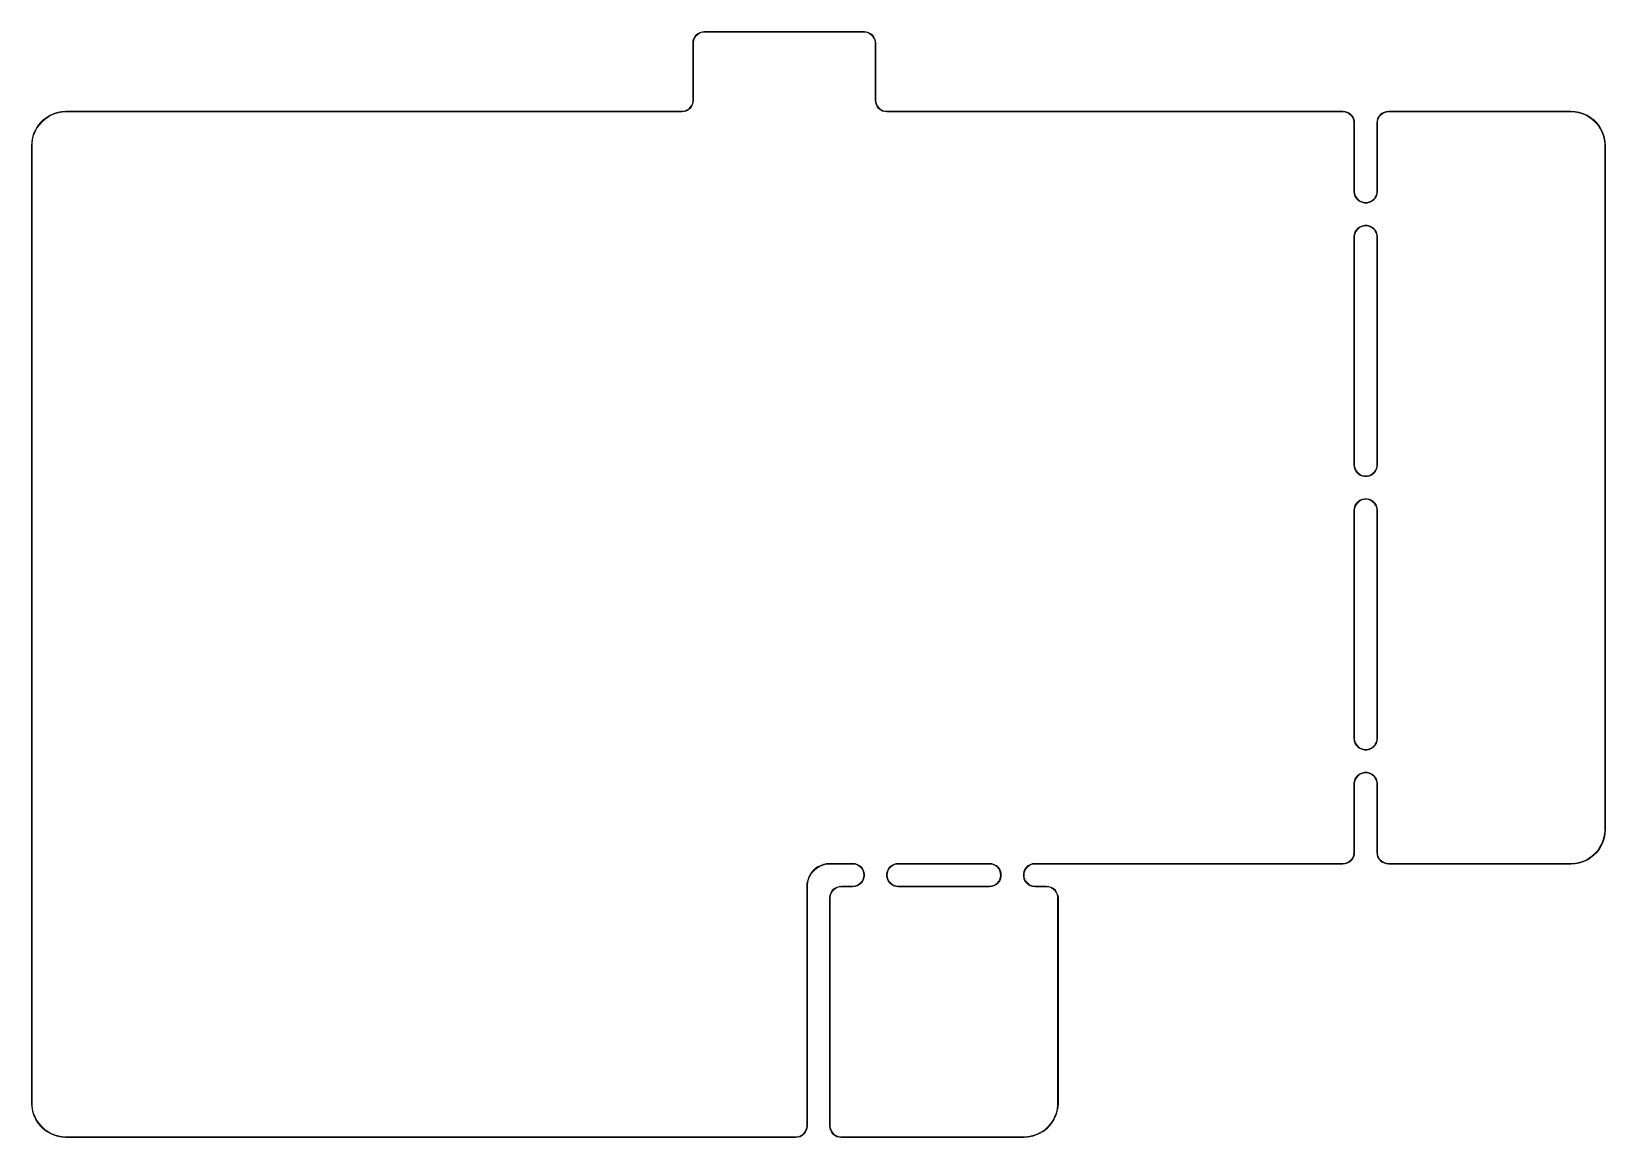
# Model space of a CAD drawing. Extents: x 59 to 283, y -176 to 50.
# Drawn here: x 173.5 to 283.1, y -176.2 to -99.2 of the extents above; entities that cross this region are included whole.
import ezdxf

# ---------------------------------------------------------------- set-up
doc = ezdxf.new("R2010")
doc.units = 0
doc.layers.add('pcb edge cut', color=3, linetype='CONTINUOUS', lineweight=5, true_color=0x00ff00)

msp = doc.modelspace()

# ---------------------------------------------------------------- linework, layer by layer
at = {"layer": 'pcb edge cut', "linetype": 'CONTINUOUS'}
for p, q in [((219.61, -99.7), (219.56, -99.85)), ((219.68, -99.56), (219.61, -99.7)), ((219.63, -99.79), (219.68, -99.65)), ((219.79, -99.43), (219.68, -99.56)), ((219.68, -99.65), (219.77, -99.52)), ((219.77, -99.52), (219.87, -99.42)), ((219.91, -99.33), (219.79, -99.43)), ((219.87, -99.42), (220, -99.33)), ((220.05, -99.26), (219.91, -99.33)), ((220, -99.33), (220.14, -99.27)), ((220.21, -99.21), (220.05, -99.26)), ((220.14, -99.27), (220.29, -99.24)), ((220.36, -99.19), (220.21, -99.21)), ((220.29, -99.24), (220.36, -99.24)), ((220.36, -99.19), (220.36, -99.19)), ((231.48, -99.19), (220.36, -99.19)), ((220.36, -99.19), (220.36, -99.19)), ((220.36, -99.24), (231.48, -99.24)), ((231.64, -99.21), (231.48, -99.19)), ((231.48, -99.19), (231.48, -99.19)), ((231.48, -99.24), (231.48, -99.24)), ((231.48, -99.24), (231.55, -99.24)), ((231.48, -99.24), (231.48, -99.24)), ((231.48, -99.24), (231.48, -99.24)), ((231.55, -99.24), (231.7, -99.27)), ((231.79, -99.26), (231.64, -99.21)), ((231.7, -99.27), (231.84, -99.33)), ((231.93, -99.33), (231.79, -99.26)), ((231.84, -99.33), (231.97, -99.42)), ((232.06, -99.43), (231.93, -99.33)), ((231.97, -99.42), (232.07, -99.52)), ((232.16, -99.56), (232.06, -99.43)), ((232.07, -99.52), (232.16, -99.65)), ((232.23, -99.7), (232.16, -99.56)), ((232.16, -99.65), (232.22, -99.79)), ((232.28, -99.85), (232.23, -99.7)), ((219.56, -99.85), (219.55, -100.01)), ((219.55, -100.01), (219.55, -100.01)), ((219.55, -100.01), (219.55, -103.98)), ((219.6, -99.94), (219.63, -99.79)), ((219.6, -100.01), (219.6, -99.94)), ((219.6, -103.98), (219.6, -100.01)), ((219.6, -100.01), (219.6, -100.01)), ((232.22, -99.79), (232.25, -99.94)), ((232.25, -99.94), (232.25, -100.01)), ((232.25, -100.01), (232.25, -103.98)), ((232.3, -100.01), (232.28, -99.85)), ((232.3, -103.98), (232.3, -100.01)), ((219.55, -104.06), (219.52, -104.21)), ((219.55, -103.98), (219.55, -103.98)), ((219.55, -103.98), (219.55, -103.98)), ((219.55, -103.98), (219.55, -104.06)), ((219.58, -104.14), (219.6, -103.98)), ((219.6, -103.98), (219.6, -103.98)), ((219.6, -103.98), (219.6, -103.98)), ((232.25, -103.98), (232.25, -103.98)), ((232.25, -103.98), (232.25, -103.98)), ((232.25, -103.98), (232.26, -104.14)), ((232.3, -104.06), (232.3, -103.98)), ((232.3, -103.98), (232.3, -103.98)), ((232.3, -103.98), (232.3, -103.98)), ((232.33, -104.21), (232.3, -104.06)), ((174.55, -105.18), (174.32, -105.36)), ((174.46, -105.3), (174.69, -105.14)), ((174.8, -105.03), (174.55, -105.18)), ((174.69, -105.14), (174.95, -105)), ((175.06, -104.91), (174.8, -105.03)), ((174.95, -105), (175.21, -104.9)), ((175.34, -104.82), (175.06, -104.91)), ((175.21, -104.9), (175.49, -104.83)), ((175.62, -104.77), (175.34, -104.82)), ((175.49, -104.83), (175.77, -104.8)), ((175.91, -104.75), (175.62, -104.77)), ((175.77, -104.8), (175.91, -104.8)), ((218.78, -104.75), (175.91, -104.75)), ((175.91, -104.75), (175.91, -104.75)), ((175.91, -104.8), (175.91, -104.8)), ((175.91, -104.8), (218.78, -104.8)), ((218.85, -104.75), (218.78, -104.75)), ((218.78, -104.75), (218.78, -104.75)), ((218.78, -104.8), (218.94, -104.78)), ((218.78, -104.8), (218.78, -104.8)), ((219, -104.72), (218.85, -104.75)), ((218.94, -104.78), (219.09, -104.74)), ((219.14, -104.66), (219, -104.72)), ((219.09, -104.74), (219.23, -104.66)), ((219.27, -104.58), (219.14, -104.66)), ((219.23, -104.66), (219.36, -104.56)), ((219.37, -104.47), (219.27, -104.58)), ((219.36, -104.56), (219.46, -104.44)), ((219.46, -104.35), (219.37, -104.47)), ((219.52, -104.21), (219.46, -104.35)), ((219.46, -104.44), (219.53, -104.29)), ((219.53, -104.29), (219.58, -104.14)), ((232.26, -104.14), (232.31, -104.29)), ((232.31, -104.29), (232.38, -104.44)), ((232.38, -104.35), (232.33, -104.21)), ((232.47, -104.47), (232.38, -104.35)), ((232.38, -104.44), (232.49, -104.56)), ((232.57, -104.58), (232.47, -104.47)), ((232.49, -104.56), (232.61, -104.66)), ((232.7, -104.66), (232.57, -104.58)), ((232.61, -104.66), (232.75, -104.74)), ((232.84, -104.72), (232.7, -104.66)), ((232.75, -104.74), (232.91, -104.78)), ((232.99, -104.75), (232.84, -104.72)), ((232.91, -104.78), (233.06, -104.8)), ((233.06, -104.75), (232.99, -104.75)), ((264.81, -104.75), (233.06, -104.75)), ((233.06, -104.75), (233.06, -104.75)), ((233.06, -104.75), (233.06, -104.75)), ((233.06, -104.8), (233.06, -104.8)), ((233.06, -104.8), (233.06, -104.8)), ((233.06, -104.8), (264.81, -104.8)), ((264.97, -104.77), (264.81, -104.75)), ((264.81, -104.75), (264.81, -104.75)), ((264.81, -104.8), (264.89, -104.8)), ((264.89, -104.8), (265.04, -104.83)), ((265.13, -104.81), (264.97, -104.77)), ((265.04, -104.83), (265.18, -104.89)), ((265.27, -104.89), (265.13, -104.81)), ((265.18, -104.89), (265.3, -104.97)), ((265.39, -104.99), (265.27, -104.89)), ((265.3, -104.97), (265.41, -105.08)), ((265.5, -105.11), (265.39, -104.99)), ((265.41, -105.08), (265.5, -105.2)), ((265.57, -105.26), (265.5, -105.11)), ((267.31, -105.11), (267.23, -105.26)), ((267.41, -104.99), (267.31, -105.11)), ((267.31, -105.2), (267.39, -105.08)), ((267.39, -105.08), (267.5, -104.97)), ((267.53, -104.89), (267.41, -104.99)), ((267.5, -104.97), (267.63, -104.89)), ((267.68, -104.81), (267.53, -104.89)), ((267.63, -104.89), (267.77, -104.83)), ((267.83, -104.77), (267.68, -104.81)), ((267.77, -104.83), (267.91, -104.8)), ((267.99, -104.75), (267.83, -104.77)), ((267.91, -104.8), (267.99, -104.8)), ((280.69, -104.75), (267.99, -104.75)), ((267.99, -104.75), (267.99, -104.75)), ((267.99, -104.75), (267.99, -104.75)), ((267.99, -104.8), (280.69, -104.8)), ((280.98, -104.77), (280.69, -104.75)), ((280.69, -104.8), (280.83, -104.8)), ((280.83, -104.8), (281.12, -104.83)), ((281.27, -104.82), (280.98, -104.77)), ((281.12, -104.83), (281.39, -104.9)), ((281.54, -104.91), (281.27, -104.82)), ((281.39, -104.9), (281.66, -105)), ((281.81, -105.03), (281.54, -104.91)), ((281.66, -105), (281.91, -105.14)), ((282.06, -105.18), (281.81, -105.03)), ((281.91, -105.14), (282.15, -105.3)), ((282.29, -105.36), (282.06, -105.18)), ((173.78, -106.04), (173.66, -106.3)), ((173.66, -106.45), (173.76, -106.19)), ((173.76, -106.19), (173.89, -105.94)), ((173.93, -105.79), (173.78, -106.04)), ((173.89, -105.94), (174.06, -105.7)), ((174.11, -105.56), (173.93, -105.79)), ((174.06, -105.7), (174.25, -105.49)), ((174.32, -105.36), (174.11, -105.56)), ((174.25, -105.49), (174.46, -105.3)), ((265.5, -105.2), (265.55, -105.34)), ((265.55, -105.34), (265.58, -105.49)), ((265.62, -105.41), (265.57, -105.26)), ((265.58, -105.49), (265.58, -105.57)), ((265.58, -105.57), (265.58, -105.57)), ((265.58, -105.57), (265.58, -110.33)), ((265.63, -105.57), (265.62, -105.41)), ((265.63, -110.33), (265.63, -105.57)), ((265.63, -105.57), (265.63, -105.57)), ((267.19, -105.41), (267.17, -105.57)), ((267.17, -105.57), (267.17, -105.57)), ((267.17, -105.57), (267.17, -110.33)), ((267.23, -105.26), (267.19, -105.41)), ((267.22, -105.49), (267.25, -105.34)), ((267.22, -105.57), (267.22, -105.49)), ((267.22, -110.33), (267.22, -105.57)), ((267.22, -105.57), (267.22, -105.57)), ((267.25, -105.34), (267.31, -105.2)), ((282.15, -105.3), (282.36, -105.49)), ((282.49, -105.56), (282.29, -105.36)), ((282.36, -105.49), (282.55, -105.7)), ((282.67, -105.79), (282.49, -105.56)), ((282.55, -105.7), (282.71, -105.94)), ((282.82, -106.04), (282.67, -105.79)), ((282.71, -105.94), (282.84, -106.19)), ((282.94, -106.3), (282.82, -106.04)), ((282.84, -106.19), (282.94, -106.45)), ((173.53, -106.87), (173.51, -107.16)), ((173.51, -107.16), (173.51, -107.16)), ((173.51, -107.16), (173.51, -173.83)), ((173.58, -106.58), (173.53, -106.87)), ((173.56, -107.01), (173.59, -106.73)), ((173.56, -107.16), (173.56, -107.01)), ((173.56, -173.83), (173.56, -107.16)), ((173.56, -107.16), (173.56, -107.16)), ((173.66, -106.3), (173.58, -106.58)), ((173.59, -106.73), (173.66, -106.45)), ((283.03, -106.58), (282.94, -106.3)), ((282.94, -106.45), (283.01, -106.73)), ((283.01, -106.73), (283.05, -107.01)), ((283.08, -106.87), (283.03, -106.58)), ((283.05, -107.01), (283.05, -107.16)), ((283.05, -107.16), (283.05, -107.16)), ((283.05, -107.16), (283.05, -154.78)), ((283.1, -107.16), (283.08, -106.87)), ((283.1, -154.78), (283.1, -107.16)), ((283.1, -107.16), (283.1, -107.16)), ((265.58, -110.33), (265.6, -110.5)), ((265.6, -110.5), (265.65, -110.66)), ((265.63, -110.41), (265.63, -110.33)), ((265.67, -110.57), (265.63, -110.41)), ((265.65, -110.66), (265.74, -110.81)), ((265.73, -110.72), (265.67, -110.57)), ((267.06, -110.81), (267.15, -110.66)), ((267.14, -110.57), (267.07, -110.72)), ((267.17, -110.41), (267.14, -110.57)), ((267.15, -110.66), (267.2, -110.5)), ((267.17, -110.33), (267.17, -110.41)), ((267.2, -110.5), (267.22, -110.33)), ((265.83, -110.85), (265.73, -110.72)), ((265.74, -110.81), (265.85, -110.94)), ((265.95, -110.96), (265.83, -110.85)), ((265.85, -110.94), (265.99, -111.04)), ((266.09, -111.04), (265.95, -110.96)), ((265.99, -111.04), (266.15, -111.11)), ((266.24, -111.09), (266.09, -111.04)), ((266.15, -111.11), (266.32, -111.15)), ((266.4, -111.1), (266.24, -111.09)), ((266.32, -111.15), (266.49, -111.15)), ((266.56, -111.09), (266.4, -111.1)), ((266.49, -111.15), (266.66, -111.11)), ((266.72, -111.04), (266.56, -111.09)), ((266.66, -111.11), (266.81, -111.04)), ((266.86, -110.96), (266.72, -111.04)), ((266.81, -111.04), (266.95, -110.94)), ((266.98, -110.85), (266.86, -110.96)), ((266.95, -110.94), (267.06, -110.81)), ((267.07, -110.72), (266.98, -110.85)), ((265.99, -112.8), (265.85, -112.9)), ((265.95, -112.88), (266.09, -112.8)), ((266.15, -112.73), (265.99, -112.8)), ((266.09, -112.8), (266.24, -112.75)), ((266.32, -112.69), (266.15, -112.73)), ((266.24, -112.75), (266.4, -112.73)), ((266.49, -112.69), (266.32, -112.69)), ((266.4, -112.73), (266.56, -112.75)), ((266.66, -112.73), (266.49, -112.69)), ((266.56, -112.75), (266.72, -112.8)), ((266.81, -112.8), (266.66, -112.73)), ((266.72, -112.8), (266.86, -112.88)), ((266.95, -112.9), (266.81, -112.8)), ((265.6, -113.34), (265.58, -113.51)), ((265.58, -113.51), (265.58, -129.38)), ((265.65, -113.17), (265.6, -113.34)), ((265.63, -113.43), (265.67, -113.27)), ((265.63, -113.51), (265.63, -113.43)), ((265.63, -129.38), (265.63, -113.51)), ((265.74, -113.03), (265.65, -113.17)), ((265.67, -113.27), (265.73, -113.12)), ((265.73, -113.12), (265.83, -112.99)), ((265.85, -112.9), (265.74, -113.03)), ((265.83, -112.99), (265.95, -112.88)), ((266.86, -112.88), (266.98, -112.99)), ((267.06, -113.03), (266.95, -112.9)), ((266.98, -112.99), (267.07, -113.12)), ((267.15, -113.17), (267.06, -113.03)), ((267.07, -113.12), (267.14, -113.27)), ((267.14, -113.27), (267.17, -113.43)), ((267.2, -113.34), (267.15, -113.17)), ((267.17, -113.43), (267.17, -113.51)), ((267.17, -113.51), (267.17, -129.38)), ((267.22, -113.51), (267.2, -113.34)), ((267.22, -129.38), (267.22, -113.51)), ((265.58, -129.38), (265.6, -129.55)), ((265.6, -129.55), (265.65, -129.71)), ((265.63, -129.46), (265.63, -129.38)), ((265.67, -129.62), (265.63, -129.46)), ((265.65, -129.71), (265.74, -129.86)), ((265.73, -129.77), (265.67, -129.62)), ((265.83, -129.9), (265.73, -129.77)), ((265.74, -129.86), (265.85, -129.99)), ((265.95, -130.01), (265.83, -129.9)), ((265.85, -129.99), (265.99, -130.09)), ((266.09, -130.09), (265.95, -130.01)), ((265.99, -130.09), (266.15, -130.16)), ((266.24, -130.14), (266.09, -130.09)), ((266.15, -130.16), (266.32, -130.2)), ((266.4, -130.15), (266.24, -130.14)), ((266.32, -130.2), (266.49, -130.2)), ((266.56, -130.14), (266.4, -130.15)), ((266.49, -130.2), (266.66, -130.16)), ((266.72, -130.09), (266.56, -130.14)), ((266.66, -130.16), (266.81, -130.09)), ((266.86, -130.01), (266.72, -130.09)), ((266.81, -130.09), (266.95, -129.99)), ((266.98, -129.9), (266.86, -130.01)), ((266.95, -129.99), (267.06, -129.86)), ((267.07, -129.77), (266.98, -129.9)), ((267.06, -129.86), (267.15, -129.71)), ((267.14, -129.62), (267.07, -129.77)), ((267.17, -129.46), (267.14, -129.62)), ((267.15, -129.71), (267.2, -129.55)), ((267.17, -129.38), (267.17, -129.46)), ((267.2, -129.55), (267.22, -129.38)), ((265.6, -132.39), (265.58, -132.56)), ((265.58, -132.56), (265.58, -148.43)), ((265.65, -132.22), (265.6, -132.39)), ((265.63, -132.48), (265.67, -132.32)), ((265.63, -132.56), (265.63, -132.48)), ((265.63, -148.43), (265.63, -132.56)), ((265.74, -132.08), (265.65, -132.22)), ((265.67, -132.32), (265.73, -132.17)), ((265.73, -132.17), (265.83, -132.04)), ((265.85, -131.95), (265.74, -132.08)), ((265.83, -132.04), (265.95, -131.93)), ((265.99, -131.85), (265.85, -131.95)), ((265.95, -131.93), (266.09, -131.85)), ((266.15, -131.78), (265.99, -131.85)), ((266.09, -131.85), (266.24, -131.8)), ((266.32, -131.74), (266.15, -131.78)), ((266.24, -131.8), (266.4, -131.78)), ((266.49, -131.74), (266.32, -131.74)), ((266.4, -131.78), (266.56, -131.8)), ((266.66, -131.78), (266.49, -131.74)), ((266.56, -131.8), (266.72, -131.85)), ((266.81, -131.85), (266.66, -131.78)), ((266.72, -131.85), (266.86, -131.93)), ((266.95, -131.95), (266.81, -131.85)), ((266.86, -131.93), (266.98, -132.04)), ((267.06, -132.08), (266.95, -131.95)), ((266.98, -132.04), (267.07, -132.17)), ((267.15, -132.22), (267.06, -132.08)), ((267.07, -132.17), (267.14, -132.32)), ((267.14, -132.32), (267.17, -132.48)), ((267.2, -132.39), (267.15, -132.22)), ((267.17, -132.48), (267.17, -132.56)), ((267.17, -132.56), (267.17, -148.43)), ((267.22, -132.56), (267.2, -132.39)), ((267.22, -148.43), (267.22, -132.56)), ((265.58, -148.43), (265.6, -148.6)), ((265.6, -148.6), (265.65, -148.76)), ((265.63, -148.51), (265.63, -148.43)), ((265.67, -148.67), (265.63, -148.51)), ((265.65, -148.76), (265.74, -148.91)), ((265.73, -148.82), (265.67, -148.67)), ((265.83, -148.95), (265.73, -148.82)), ((265.74, -148.91), (265.85, -149.04)), ((265.95, -149.06), (265.83, -148.95)), ((266.98, -148.95), (266.86, -149.06)), ((266.95, -149.04), (267.06, -148.91)), ((267.07, -148.82), (266.98, -148.95)), ((267.06, -148.91), (267.15, -148.76)), ((267.14, -148.67), (267.07, -148.82)), ((267.17, -148.51), (267.14, -148.67)), ((267.15, -148.76), (267.2, -148.6)), ((267.17, -148.43), (267.17, -148.51)), ((267.2, -148.6), (267.22, -148.43)), ((265.85, -149.04), (265.99, -149.14)), ((266.09, -149.14), (265.95, -149.06)), ((265.99, -149.14), (266.15, -149.21)), ((266.24, -149.19), (266.09, -149.14)), ((266.15, -149.21), (266.32, -149.25)), ((266.4, -149.2), (266.24, -149.19)), ((266.32, -149.25), (266.49, -149.25)), ((266.56, -149.19), (266.4, -149.2)), ((266.49, -149.25), (266.66, -149.21)), ((266.72, -149.14), (266.56, -149.19)), ((266.66, -149.21), (266.81, -149.14)), ((266.86, -149.06), (266.72, -149.14)), ((266.81, -149.14), (266.95, -149.04)), ((265.74, -151.13), (265.65, -151.27)), ((265.67, -151.37), (265.73, -151.22)), ((265.73, -151.22), (265.83, -151.09)), ((265.85, -151), (265.74, -151.13)), ((265.83, -151.09), (265.95, -150.98)), ((265.99, -150.9), (265.85, -151)), ((265.95, -150.98), (266.09, -150.9)), ((266.15, -150.83), (265.99, -150.9)), ((266.09, -150.9), (266.24, -150.85)), ((266.32, -150.79), (266.15, -150.83)), ((266.24, -150.85), (266.4, -150.83)), ((266.49, -150.79), (266.32, -150.79)), ((266.4, -150.83), (266.56, -150.85)), ((266.66, -150.83), (266.49, -150.79)), ((266.56, -150.85), (266.72, -150.9)), ((266.81, -150.9), (266.66, -150.83)), ((266.72, -150.9), (266.86, -150.98)), ((266.95, -151), (266.81, -150.9)), ((266.86, -150.98), (266.98, -151.09)), ((267.06, -151.13), (266.95, -151)), ((266.98, -151.09), (267.07, -151.22)), ((267.15, -151.27), (267.06, -151.13)), ((267.07, -151.22), (267.14, -151.37)), ((265.6, -151.44), (265.58, -151.61)), ((265.58, -151.61), (265.58, -156.37)), ((265.65, -151.27), (265.6, -151.44)), ((265.63, -151.53), (265.67, -151.37)), ((265.63, -151.61), (265.63, -151.53)), ((265.63, -156.37), (265.63, -151.61)), ((267.14, -151.37), (267.17, -151.53)), ((267.2, -151.44), (267.15, -151.27)), ((267.17, -151.53), (267.17, -151.61)), ((267.17, -151.61), (267.17, -156.37)), ((267.22, -151.61), (267.2, -151.44)), ((267.22, -156.37), (267.22, -151.61)), ((282.94, -155.48), (282.84, -155.75)), ((283.01, -155.21), (282.94, -155.48)), ((282.94, -155.63), (283.03, -155.36)), ((283.05, -154.92), (283.01, -155.21)), ((283.03, -155.36), (283.08, -155.07)), ((283.05, -154.78), (283.05, -154.92)), ((283.08, -155.07), (283.1, -154.78)), ((283.1, -154.78), (283.1, -154.78)), ((265.55, -156.59), (265.5, -156.73)), ((265.5, -156.82), (265.57, -156.68)), ((265.58, -156.44), (265.55, -156.59)), ((265.57, -156.68), (265.62, -156.53)), ((265.58, -156.37), (265.58, -156.44)), ((265.62, -156.53), (265.63, -156.37)), ((265.63, -156.37), (265.63, -156.37)), ((265.63, -156.37), (265.63, -156.37)), ((267.17, -156.37), (267.17, -156.37)), ((267.17, -156.37), (267.17, -156.37)), ((267.17, -156.37), (267.19, -156.53)), ((267.19, -156.53), (267.23, -156.68)), ((267.22, -156.44), (267.22, -156.37)), ((267.25, -156.59), (267.22, -156.44)), ((267.23, -156.68), (267.31, -156.82)), ((267.31, -156.73), (267.25, -156.59)), ((282.15, -156.64), (281.91, -156.8)), ((282.06, -156.76), (282.29, -156.58)), ((282.36, -156.45), (282.15, -156.64)), ((282.29, -156.58), (282.49, -156.38)), ((282.55, -156.24), (282.36, -156.45)), ((282.49, -156.38), (282.67, -156.15)), ((282.71, -156), (282.55, -156.24)), ((282.67, -156.15), (282.82, -155.9)), ((282.84, -155.75), (282.71, -156)), ((282.82, -155.9), (282.94, -155.63)), ((227.88, -157.69), (227.74, -157.88)), ((227.84, -157.81), (227.99, -157.64)), ((228.04, -157.53), (227.88, -157.69)), ((227.99, -157.64), (228.16, -157.5)), ((228.22, -157.39), (228.04, -157.53)), ((228.16, -157.5), (228.35, -157.38)), ((228.43, -157.28), (228.22, -157.39)), ((228.35, -157.38), (228.55, -157.28)), ((228.64, -157.2), (228.43, -157.28)), ((228.55, -157.28), (228.76, -157.22)), ((228.87, -157.15), (228.64, -157.2)), ((228.76, -157.22), (228.98, -157.19)), ((229.1, -157.14), (228.87, -157.15)), ((228.98, -157.19), (229.1, -157.19)), ((230.68, -157.14), (229.1, -157.14)), ((229.1, -157.19), (230.68, -157.19)), ((230.85, -157.16), (230.68, -157.14)), ((230.68, -157.14), (230.68, -157.14)), ((230.68, -157.19), (230.68, -157.19)), ((230.68, -157.19), (230.76, -157.19)), ((230.76, -157.19), (230.92, -157.22)), ((231.02, -157.21), (230.85, -157.16)), ((230.92, -157.22), (231.07, -157.29)), ((231.16, -157.29), (231.02, -157.21)), ((231.07, -157.29), (231.2, -157.38)), ((231.29, -157.41), (231.16, -157.29)), ((231.2, -157.38), (231.31, -157.5)), ((231.39, -157.55), (231.29, -157.41)), ((231.31, -157.5), (231.39, -157.64)), ((231.46, -157.7), (231.39, -157.55)), ((231.39, -157.64), (231.44, -157.8)), ((231.44, -157.8), (231.46, -157.96)), ((231.5, -157.87), (231.46, -157.7)), ((233.08, -157.7), (233.04, -157.87)), ((233.15, -157.55), (233.08, -157.7)), ((233.09, -157.96), (233.1, -157.8)), ((233.1, -157.8), (233.15, -157.64)), ((233.25, -157.41), (233.15, -157.55)), ((233.15, -157.64), (233.23, -157.5)), ((233.23, -157.5), (233.34, -157.38)), ((233.38, -157.29), (233.25, -157.41)), ((233.34, -157.38), (233.47, -157.29)), ((233.53, -157.21), (233.38, -157.29)), ((233.47, -157.29), (233.62, -157.22)), ((233.69, -157.16), (233.53, -157.21)), ((233.62, -157.22), (233.78, -157.19)), ((233.86, -157.14), (233.69, -157.16)), ((233.78, -157.19), (233.86, -157.19)), ((240.21, -157.14), (233.86, -157.14)), ((233.86, -157.19), (240.21, -157.19)), ((240.38, -157.16), (240.21, -157.14)), ((240.21, -157.14), (240.21, -157.14)), ((240.21, -157.19), (240.21, -157.19)), ((240.21, -157.19), (240.29, -157.19)), ((240.29, -157.19), (240.45, -157.22)), ((240.54, -157.21), (240.38, -157.16)), ((240.45, -157.22), (240.6, -157.29)), ((240.69, -157.29), (240.54, -157.21)), ((240.6, -157.29), (240.73, -157.38)), ((240.82, -157.41), (240.69, -157.29)), ((240.73, -157.38), (240.83, -157.5)), ((240.92, -157.55), (240.82, -157.41)), ((240.83, -157.5), (240.91, -157.64)), ((240.91, -157.64), (240.96, -157.8)), ((240.99, -157.7), (240.92, -157.55)), ((240.96, -157.8), (240.98, -157.96)), ((241.02, -157.87), (240.99, -157.7)), ((242.6, -157.7), (242.57, -157.87)), ((242.67, -157.55), (242.6, -157.7)), ((242.61, -157.96), (242.63, -157.8)), ((242.63, -157.8), (242.68, -157.64)), ((242.78, -157.41), (242.67, -157.55)), ((242.68, -157.64), (242.76, -157.5)), ((242.76, -157.5), (242.87, -157.38)), ((242.9, -157.29), (242.78, -157.41)), ((242.87, -157.38), (243, -157.29)), ((243.05, -157.21), (242.9, -157.29)), ((243, -157.29), (243.14, -157.22)), ((243.21, -157.16), (243.05, -157.21)), ((243.14, -157.22), (243.3, -157.19)), ((243.38, -157.14), (243.21, -157.16)), ((243.3, -157.19), (243.38, -157.19)), ((264.81, -157.14), (243.38, -157.14)), ((243.38, -157.19), (264.81, -157.19)), ((264.89, -157.14), (264.81, -157.14)), ((264.81, -157.19), (264.97, -157.17)), ((264.81, -157.19), (264.81, -157.19)), ((264.81, -157.19), (264.81, -157.19)), ((265.04, -157.11), (264.89, -157.14)), ((264.97, -157.17), (265.13, -157.13)), ((265.18, -157.05), (265.04, -157.11)), ((265.13, -157.13), (265.27, -157.05)), ((265.3, -156.97), (265.18, -157.05)), ((265.27, -157.05), (265.39, -156.95)), ((265.41, -156.86), (265.3, -156.97)), ((265.39, -156.95), (265.5, -156.82)), ((265.5, -156.73), (265.41, -156.86)), ((267.39, -156.86), (267.31, -156.73)), ((267.31, -156.82), (267.41, -156.95)), ((267.5, -156.97), (267.39, -156.86)), ((267.41, -156.95), (267.53, -157.05)), ((267.63, -157.05), (267.5, -156.97)), ((267.53, -157.05), (267.68, -157.13)), ((267.77, -157.11), (267.63, -157.05)), ((267.68, -157.13), (267.83, -157.17)), ((267.91, -157.14), (267.77, -157.11)), ((267.83, -157.17), (267.99, -157.19)), ((267.99, -157.14), (267.91, -157.14)), ((280.69, -157.14), (267.99, -157.14)), ((267.99, -157.19), (267.99, -157.19)), ((267.99, -157.19), (267.99, -157.19)), ((267.99, -157.19), (280.69, -157.19)), ((280.83, -157.14), (280.69, -157.14)), ((280.69, -157.19), (280.98, -157.17)), ((280.69, -157.19), (280.69, -157.19)), ((280.69, -157.19), (280.69, -157.19)), ((281.12, -157.1), (280.83, -157.14)), ((280.98, -157.17), (281.27, -157.12)), ((281.39, -157.03), (281.12, -157.1)), ((281.27, -157.12), (281.54, -157.03)), ((281.66, -156.93), (281.39, -157.03)), ((281.54, -157.03), (281.81, -156.91)), ((281.91, -156.8), (281.66, -156.93)), ((281.81, -156.91), (282.06, -156.76)), ((227.5, -158.52), (227.48, -158.75)), ((227.48, -158.75), (227.48, -158.75)), ((227.48, -158.75), (227.48, -175.42)), ((227.55, -158.3), (227.5, -158.52)), ((227.53, -158.64), (227.57, -158.42)), ((227.53, -158.75), (227.53, -158.64)), ((227.53, -175.42), (227.53, -158.75)), ((227.53, -158.75), (227.53, -158.75)), ((227.63, -158.08), (227.55, -158.3)), ((227.57, -158.42), (227.63, -158.2)), ((227.74, -157.88), (227.63, -158.08)), ((227.63, -158.2), (227.72, -158)), ((227.72, -158), (227.84, -157.81)), ((229.43, -158.86), (229.31, -158.96)), ((229.4, -158.95), (229.53, -158.86)), ((229.58, -158.79), (229.43, -158.86)), ((229.53, -158.86), (229.67, -158.8)), ((229.73, -158.74), (229.58, -158.79)), ((229.67, -158.8), (229.81, -158.78)), ((229.89, -158.73), (229.73, -158.74)), ((229.81, -158.78), (229.89, -158.78)), ((230.68, -158.73), (229.89, -158.73)), ((229.89, -158.73), (229.89, -158.73)), ((229.89, -158.73), (229.89, -158.73)), ((229.89, -158.78), (230.68, -158.78)), ((230.76, -158.73), (230.68, -158.73)), ((230.68, -158.78), (230.85, -158.76)), ((230.92, -158.69), (230.76, -158.73)), ((230.85, -158.76), (231.02, -158.7)), ((231.07, -158.63), (230.92, -158.69)), ((231.02, -158.7), (231.16, -158.62)), ((231.2, -158.53), (231.07, -158.63)), ((231.16, -158.62), (231.29, -158.5)), ((231.31, -158.41), (231.2, -158.53)), ((231.29, -158.5), (231.39, -158.37)), ((231.39, -158.27), (231.31, -158.41)), ((231.44, -158.12), (231.39, -158.27)), ((231.39, -158.37), (231.46, -158.21)), ((231.46, -157.96), (231.44, -158.12)), ((231.46, -158.21), (231.5, -158.04)), ((231.5, -158.04), (231.5, -157.87)), ((233.04, -157.87), (233.04, -158.04)), ((233.04, -158.04), (233.08, -158.21)), ((233.08, -158.21), (233.15, -158.37)), ((233.1, -158.12), (233.09, -157.96)), ((233.15, -158.27), (233.1, -158.12)), ((233.23, -158.41), (233.15, -158.27)), ((233.15, -158.37), (233.25, -158.5)), ((233.34, -158.53), (233.23, -158.41)), ((233.25, -158.5), (233.38, -158.62)), ((233.47, -158.63), (233.34, -158.53)), ((233.38, -158.62), (233.53, -158.7)), ((233.62, -158.69), (233.47, -158.63)), ((233.53, -158.7), (233.69, -158.76)), ((233.78, -158.73), (233.62, -158.69)), ((233.69, -158.76), (233.86, -158.78)), ((233.86, -158.73), (233.78, -158.73)), ((240.21, -158.73), (233.86, -158.73)), ((233.86, -158.73), (233.86, -158.73)), ((233.86, -158.78), (240.21, -158.78)), ((233.86, -158.78), (233.86, -158.78)), ((240.29, -158.73), (240.21, -158.73)), ((240.21, -158.78), (240.38, -158.76)), ((240.45, -158.69), (240.29, -158.73)), ((240.38, -158.76), (240.54, -158.7)), ((240.6, -158.63), (240.45, -158.69)), ((240.54, -158.7), (240.69, -158.62)), ((240.73, -158.53), (240.6, -158.63)), ((240.69, -158.62), (240.82, -158.5)), ((240.83, -158.41), (240.73, -158.53)), ((240.82, -158.5), (240.92, -158.37)), ((240.91, -158.27), (240.83, -158.41)), ((240.96, -158.12), (240.91, -158.27)), ((240.92, -158.37), (240.99, -158.21)), ((240.98, -157.96), (240.96, -158.12)), ((240.99, -158.21), (241.02, -158.04)), ((241.02, -158.04), (241.02, -157.87)), ((242.57, -157.87), (242.57, -158.04)), ((242.57, -158.04), (242.6, -158.21)), ((242.6, -158.21), (242.67, -158.37)), ((242.63, -158.12), (242.61, -157.96)), ((242.68, -158.27), (242.63, -158.12)), ((242.67, -158.37), (242.78, -158.5)), ((242.76, -158.41), (242.68, -158.27)), ((242.87, -158.53), (242.76, -158.41)), ((242.78, -158.5), (242.9, -158.62)), ((243, -158.63), (242.87, -158.53)), ((242.9, -158.62), (243.05, -158.7)), ((243.14, -158.69), (243, -158.63)), ((243.05, -158.7), (243.21, -158.76)), ((243.3, -158.73), (243.14, -158.69)), ((243.21, -158.76), (243.38, -158.78)), ((243.38, -158.73), (243.3, -158.73)), ((244.18, -158.73), (243.38, -158.73)), ((243.38, -158.73), (243.38, -158.73)), ((243.38, -158.78), (243.38, -158.78)), ((243.38, -158.78), (244.18, -158.78)), ((244.34, -158.74), (244.18, -158.73)), ((244.18, -158.73), (244.18, -158.73)), ((244.18, -158.78), (244.25, -158.78)), ((244.25, -158.78), (244.4, -158.8)), ((244.49, -158.79), (244.34, -158.74)), ((244.4, -158.8), (244.54, -158.86)), ((244.63, -158.86), (244.49, -158.79)), ((244.54, -158.86), (244.67, -158.95)), ((244.76, -158.96), (244.63, -158.86)), ((229.09, -159.38), (229.07, -159.54)), ((229.07, -159.54), (229.07, -159.54)), ((229.07, -159.54), (229.07, -175.42)), ((229.13, -159.23), (229.09, -159.38)), ((229.12, -159.47), (229.15, -159.32)), ((229.12, -159.54), (229.12, -159.47)), ((229.12, -175.42), (229.12, -159.54)), ((229.12, -159.54), (229.12, -159.54)), ((229.21, -159.09), (229.13, -159.23)), ((229.15, -159.32), (229.21, -159.18)), ((229.31, -158.96), (229.21, -159.09)), ((229.21, -159.18), (229.29, -159.05)), ((229.29, -159.05), (229.4, -158.95)), ((244.67, -158.95), (244.77, -159.05)), ((244.86, -159.09), (244.76, -158.96)), ((244.77, -159.05), (244.86, -159.18)), ((244.93, -159.23), (244.86, -159.09)), ((244.86, -159.18), (244.92, -159.32)), ((244.92, -159.32), (244.95, -159.47)), ((244.98, -159.38), (244.93, -159.23)), ((244.95, -159.47), (244.95, -159.54)), ((244.95, -159.54), (244.95, -159.54)), ((244.95, -159.54), (244.95, -173.83)), ((245, -159.54), (244.98, -159.38)), ((245, -173.83), (245, -159.54)), ((245, -159.54), (245, -159.54)), ((173.51, -173.83), (173.51, -173.83)), ((173.51, -173.83), (173.53, -174.12)), ((173.53, -174.12), (173.58, -174.41)), ((173.56, -173.97), (173.56, -173.83)), ((173.59, -174.26), (173.56, -173.97)), ((244.95, -173.97), (244.91, -174.26)), ((244.93, -174.41), (244.98, -174.12)), ((244.95, -173.83), (244.95, -173.97)), ((244.98, -174.12), (245, -173.83)), ((245, -173.83), (245, -173.83)), ((173.58, -174.41), (173.66, -174.68)), ((173.66, -174.53), (173.59, -174.26)), ((173.76, -174.8), (173.66, -174.53)), ((173.66, -174.68), (173.78, -174.95)), ((173.89, -175.05), (173.76, -174.8)), ((173.78, -174.95), (173.93, -175.2)), ((174.06, -175.29), (173.89, -175.05)), ((173.93, -175.2), (174.11, -175.43)), ((174.25, -175.5), (174.06, -175.29)), ((244.45, -175.29), (244.26, -175.5)), ((244.39, -175.43), (244.57, -175.2)), ((244.61, -175.05), (244.45, -175.29)), ((244.57, -175.2), (244.72, -174.95)), ((244.74, -174.8), (244.61, -175.05)), ((244.72, -174.95), (244.84, -174.68)), ((244.84, -174.53), (244.74, -174.8)), ((244.91, -174.26), (244.84, -174.53)), ((244.84, -174.68), (244.93, -174.41)), ((174.11, -175.43), (174.32, -175.63)), ((174.46, -175.69), (174.25, -175.5)), ((174.32, -175.63), (174.55, -175.81)), ((174.69, -175.85), (174.46, -175.69)), ((174.55, -175.81), (174.8, -175.96)), ((174.95, -175.98), (174.69, -175.85)), ((174.8, -175.96), (175.06, -176.08)), ((175.21, -176.08), (174.95, -175.98)), ((175.06, -176.08), (175.34, -176.17)), ((175.49, -176.15), (175.21, -176.08)), ((175.34, -176.17), (175.62, -176.22)), ((175.77, -176.19), (175.49, -176.15)), ((175.62, -176.22), (175.91, -176.24)), ((175.91, -176.19), (175.77, -176.19)), ((226.71, -176.19), (175.91, -176.19)), ((175.91, -176.24), (175.91, -176.24)), ((175.91, -176.24), (175.91, -176.24)), ((175.91, -176.24), (226.71, -176.24)), ((226.79, -176.19), (226.71, -176.19)), ((226.71, -176.24), (226.87, -176.22)), ((226.71, -176.24), (226.71, -176.24)), ((226.71, -176.24), (226.71, -176.24)), ((226.94, -176.16), (226.79, -176.19)), ((226.87, -176.22), (227.03, -176.18)), ((227.08, -176.1), (226.94, -176.16)), ((227.03, -176.18), (227.17, -176.1)), ((227.2, -176.02), (227.08, -176.1)), ((227.17, -176.1), (227.29, -176)), ((227.31, -175.91), (227.2, -176.02)), ((227.29, -176), (227.4, -175.87)), ((227.4, -175.78), (227.31, -175.91)), ((227.45, -175.64), (227.4, -175.78)), ((227.4, -175.87), (227.47, -175.73)), ((227.48, -175.49), (227.45, -175.64)), ((227.47, -175.73), (227.52, -175.58)), ((227.48, -175.42), (227.48, -175.49)), ((227.52, -175.58), (227.53, -175.42)), ((227.53, -175.42), (227.53, -175.42)), ((227.53, -175.42), (227.53, -175.42)), ((229.07, -175.42), (229.07, -175.42)), ((229.07, -175.42), (229.07, -175.42)), ((229.07, -175.42), (229.09, -175.58)), ((229.09, -175.58), (229.13, -175.73)), ((229.12, -175.49), (229.12, -175.42)), ((229.15, -175.64), (229.12, -175.49)), ((229.13, -175.73), (229.21, -175.87)), ((229.21, -175.78), (229.15, -175.64)), ((229.29, -175.91), (229.21, -175.78)), ((229.21, -175.87), (229.31, -176)), ((229.4, -176.02), (229.29, -175.91)), ((229.31, -176), (229.43, -176.1)), ((229.53, -176.1), (229.4, -176.02)), ((229.43, -176.1), (229.58, -176.18)), ((229.67, -176.16), (229.53, -176.1)), ((229.58, -176.18), (229.73, -176.22)), ((229.81, -176.19), (229.67, -176.16)), ((229.73, -176.22), (229.89, -176.24)), ((229.89, -176.19), (229.81, -176.19)), ((242.59, -176.19), (229.89, -176.19)), ((229.89, -176.24), (229.89, -176.24)), ((229.89, -176.24), (229.89, -176.24)), ((229.89, -176.24), (242.59, -176.24)), ((242.73, -176.19), (242.59, -176.19)), ((242.59, -176.24), (242.88, -176.22)), ((242.59, -176.24), (242.59, -176.24)), ((242.59, -176.24), (242.59, -176.24)), ((243.02, -176.15), (242.73, -176.19)), ((242.88, -176.22), (243.17, -176.17)), ((243.29, -176.08), (243.02, -176.15)), ((243.17, -176.17), (243.44, -176.08)), ((243.56, -175.98), (243.29, -176.08)), ((243.44, -176.08), (243.71, -175.96)), ((243.81, -175.85), (243.56, -175.98)), ((243.71, -175.96), (243.96, -175.81)), ((244.05, -175.69), (243.81, -175.85)), ((243.96, -175.81), (244.19, -175.63)), ((244.26, -175.5), (244.05, -175.69)), ((244.19, -175.63), (244.39, -175.43))]:
    msp.add_line(p, q, dxfattribs=at)

doc.saveas('drawing.dxf')
